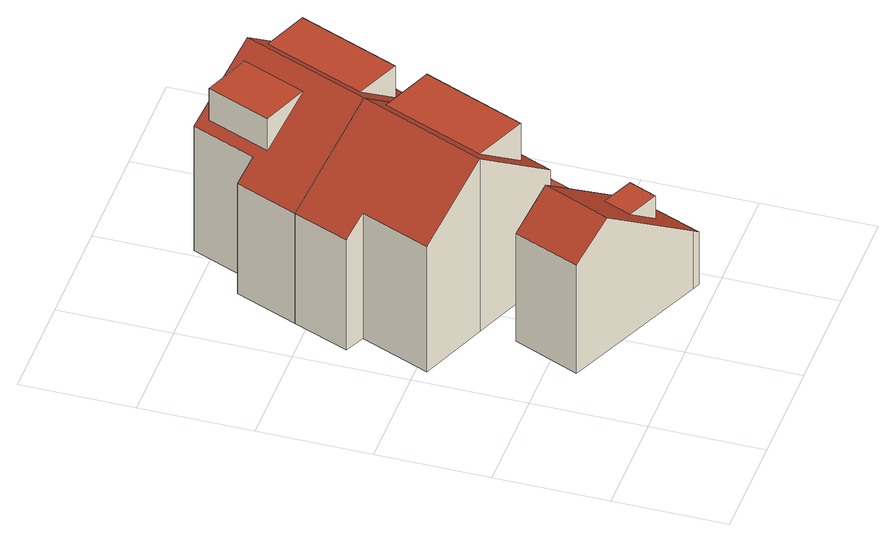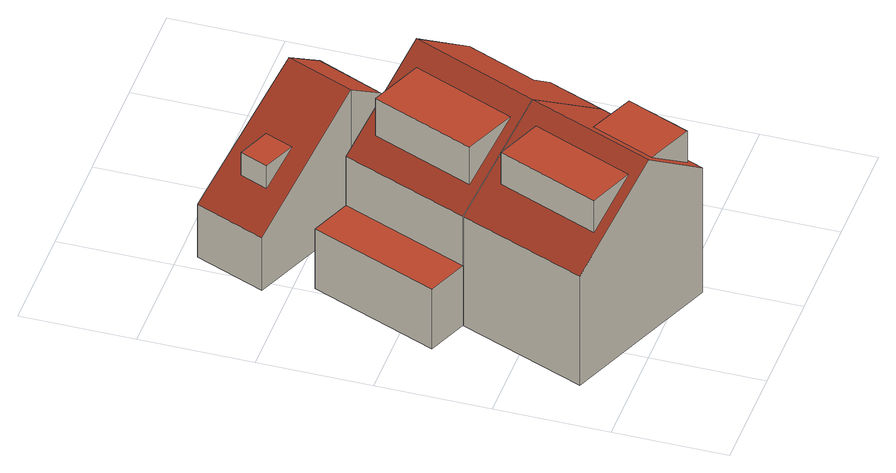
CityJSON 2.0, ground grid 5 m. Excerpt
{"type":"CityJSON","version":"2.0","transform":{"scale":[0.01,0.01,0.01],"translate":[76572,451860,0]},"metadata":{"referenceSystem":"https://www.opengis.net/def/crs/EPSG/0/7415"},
"CityObjects":{
"building1":{"type":"Building","attributes":{"Volume":128.33,"Dakoppervlakte":28,"Muuroppervlakte":104.37,"Vloeroppervlakte":24.73,"hoogte_Z_max_in_m_NAP":7.31,"GEB_DOEL":"overige gebruiksfunctie","dateOfConstruction":"1980-01-01","measuredHeight":6.88},"children":["building1-1"],"geometry":[{"type":"Solid","lod":"2","boundaries":[[[[0,1,2,3,4,5,6]],[[7,8,9,10]],[[11,7,10,12,13],[14,15,16,17]],[[9,8,5,4]],[[12,10,9,4,3,2]],[[13,12,2,1]],[[13,1,0,11]],[[0,6,7,11]],[[5,8,7,6]],[[17,18,19,14]],[[18,16,15,19]],[[15,14,19]],[[18,17,16]]]],"semantics":{"surfaces":[{"type":"GroundSurface"},{"type":"RoofSurface"},{"type":"WallSurface"}],"values":[[0,1,1,2,2,2,2,2,2,1,2,2,2]]}}]},
"building1-1":{"type":"BuildingInstallation","attributes":{"relationToConstruction":"outside"},"parents":["building1"],"geometry":[{"type":"MultiSurface","lod":"2","boundaries":[[[17,18,19,14]],[[18,16,15,19]],[[15,14,19]],[[18,17,16]]],"semantics":{"surfaces":[{"type":"RoofSurface"},{"type":"WallSurface"}],"values":[0,1,1,1]}}]},
"building2":{"type":"Building","attributes":{"Volume":417.81,"Dakoppervlakte":58.69,"Muuroppervlakte":211.32,"Vloeroppervlakte":62.12,"hoogte_Z_max_in_m_NAP":9.32,"GEB_DOEL":"woonfunctie","dateOfConstruction":"1980-01-01","measuredHeight":8.92},"children":["building2-1"],"geometry":[{"type":"Solid","lod":"2","boundaries":[[[[20,21,22,23,24,25,26,27,28,29]],[[30,31,32,33,34,35]],[[33,36,37,34],[38,39,40,41]],[[42,43,44,45]],[[35,29,28,30]],[[30,28,27,31]],[[27,26,32,31]],[[33,32,26,25]],[[24,23,45,44]],[[23,22,42,45]],[[21,43,42,22]],[[36,44,43,37]],[[36,33,25,24,44]],[[35,34,37,43,21,20,29]],[[46,38,41,47]],[[47,40,39,46]],[[39,38,46]],[[47,41,40]]]],"semantics":{"surfaces":[{"type":"GroundSurface"},{"type":"RoofSurface"},{"type":"WallSurface"}],"values":[[0,1,1,1,2,2,2,2,2,2,2,2,2,2,1,2,2,2]]}}]},
"building2-1":{"type":"BuildingInstallation","attributes":{"relationToConstruction":"outside"},"parents":["building2"],"geometry":[{"type":"MultiSurface","lod":"2","boundaries":[[[46,38,41,47]],[[47,40,39,46]],[[39,38,46]],[[47,41,40]]],"semantics":{"surfaces":[{"type":"RoofSurface"},{"type":"WallSurface"}],"values":[0,1,1,1]}}]},
"building3":{"type":"Building","attributes":{"Volume":385.25,"Dakoppervlakte":41.07,"Muuroppervlakte":199.03,"Vloeroppervlakte":50.39,"hoogte_Z_max_in_m_NAP":9.32,"GEB_DOEL":"woonfunctie","dateOfConstruction":"1980-01-01","measuredHeight":8.92},"children":["building3-1","building3-2"],"geometry":[{"type":"Solid","lod":"2","boundaries":[[[[29,48,49,50,51,52,21,20]],[[35,34,53,54,55,56],[57,58,59,60]],[[34,37,61,53],[62,63,64,65]],[[50,49,55,54]],[[48,56,55,49]],[[61,37,21,52]],[[20,34,35,29]],[[56,48,29,35]],[[61,52,51,50,54,53]],[[20,21,37,34]],[[59,66,67,60]],[[66,58,57,67]],[[57,60,67]],[[66,59,58]],[[65,68,69,62]],[[68,64,63,69]],[[63,62,69]],[[68,65,64]]]],"semantics":{"surfaces":[{"type":"GroundSurface"},{"type":"RoofSurface"},{"type":"WallSurface"}],"values":[[0,1,1,2,2,2,2,2,2,2,1,2,2,2,1,2,2,2]]}}]},
"building3-1":{"type":"BuildingInstallation","attributes":{"relationToConstruction":"outside"},"parents":["building3"],"geometry":[{"type":"MultiSurface","lod":"2","boundaries":[[[59,66,67,60]],[[66,58,57,67]],[[57,60,67]],[[66,59,58]]],"semantics":{"surfaces":[{"type":"RoofSurface"},{"type":"WallSurface"}],"values":[0,1,1,1]}}]},
"building3-2":{"type":"BuildingInstallation","attributes":{"relationToConstruction":"outside"},"parents":["building3"],"geometry":[{"type":"MultiSurface","lod":"2","boundaries":[[[65,68,69,62]],[[68,64,63,69]],[[63,62,69]],[[68,65,64]]],"semantics":{"surfaces":[{"type":"RoofSurface"},{"type":"WallSurface"}],"values":[0,1,1,1]}}]}
},
"vertices":[
[1057,390,43],[929,77,43],[894,92,43],[413,301,43],[239,377,43],[364,673,43],[538,602,43],[538,602,731],[364,673,599],[239,377,599],[413,301,731],[1057,390,315],[894,92,342],[929,77,314],[735,414,543],[880,353,426],[828,229,426],[683,289,543],[828,229,541],[880,353,541],
[615,1391,40],[1024,1227,40],[1207,1153,40],[977,587,40],[794,661,40],[383,829,40],[72,955,40],[200,1266,40],[108,1306,40],[209,1554,40],[108,1306,610],[200,1266,684],[72,955,684],[383,829,932],[615,1391,932],[209,1554,610],[794,661,599],[1024,1227,602],[674,1317,869],[911,1219,678],[722,763,678],[486,861,869],[1207,1153,347],[1024,1227,347],[794,661,347],[977,587,347],[911,1219,869],[722,763,869],
[323,1833,40],[416,1797,40],[535,2082,40],[847,1955,40],[1253,1790,40],[847,1955,932],[535,2082,683],[416,1797,683],[323,1833,609],[439,1743,713],[555,2025,713],[762,1940,878],[646,1658,878],[1253,1790,604],[896,1884,878],[1098,1801,714],[913,1352,714],[711,1435,878],[555,2025,874],[439,1743,874],[913,1352,877],[1098,1801,877]
]}
